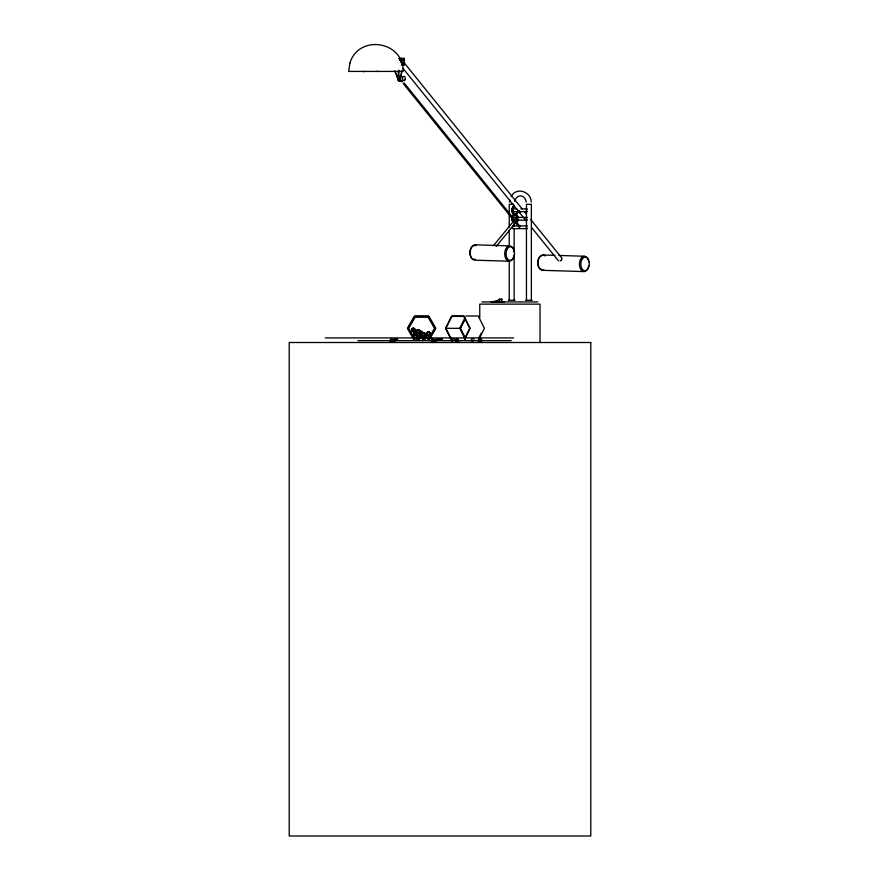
<?xml version="1.0" encoding="UTF-8"?>
<svg xmlns="http://www.w3.org/2000/svg" width="880" height="880" viewBox="0 0 880 880"><rect width="100%" height="100%" fill="white"/><g stroke="black" fill="none" stroke-linecap="round" stroke-linejoin="round"><path stroke-width="1.32" d="M514.074 206.503L513.194 207.152L513.205 206.503L514.415 206.811L513.634 206.184L514.415 206.811M515.9 214.093L516.769 213.444L515.911 213.444M513.018 222.277L513.909 221.639L513.425 222.662M516.109 215.776L517 215.138L516.109 215.776L517.363 215.633L518.056 217.591L516.813 217.404M515.471 214.412L516.021 214.005L513.029 215.116L513.92 215.765L513.029 215.116M515.713 222.673L516.626 222.035L515.757 222.035M391.083 340.142L390.863 340.813M512.809 213.631L512.391 211.904L513.733 213.004L512.809 213.631L514.041 213.433L514.052 214.071L513.183 213.433M515.405 215.105L516.637 215.391L515.284 214.489L516.758 214.093M399.707 79.134L399.762 78.771A8.844 6.897 -80.2 0 0 399.839 77.539L399.828 77.187M398.585 79.09C399.806 63.855 397.573 71.115 398.585 79.09A2.464 1.529 -90 0 0 401.115 80.333M401.731 71.071L401.027 75.724L401.951 71.071M512.655 221.782L513.612 221.166L513.04 221.639M516.406 216.249L516.505 215.633M509.388 202.103L509.839 199.947M513.623 214.401L514.404 213.774L513.623 214.401L514.745 214.478L514.635 215.094L513.777 215.094L513.887 214.478L516.593 214.753M516.131 222.937L516.571 222.673M519.211 227.073L520.179 226.611L404.063 82.841M400.884 77.759C400.697 82.126 398.09 76.472 400.653 77.979M512.358 221.199L512.347 220.011L513.205 220.011L512.754 221.166M514.173 214.929L515.68 214.357L516.263 215.105M392.623 340.923L391.82 341.693L391.149 341.154M514.591 201.212C516.791 193.809 524.876 194.238 526.207 202.026M514.756 214.126L514.547 214.665L514.338 214.115L515.878 214.599M518.265 211.123L518.793 212.19L520.212 211.827L518.265 211.123L519.442 212.575L518.287 211.695M518.342 211.849C523.259 213.741 513.843 210.089 520.113 212.025M518.639 211.057L519.618 211.838L518.408 211.31M518.936 211.079L519.563 211.31M520.014 212.234L519.277 211.123M519.838 212.399L520.08 211.629L520.146 212.201M515.68 214.357L514.745 214.478M416.273 334.587L417.219 336.226L416.372 337.931L414.48 338.052L413.424 336.468L414.271 334.763L416.163 334.642L417.219 336.226L419.122 336.226L420.068 334.587L421.96 334.587L422.917 332.937L421.96 331.298L420.068 331.298L419.122 332.937L417.219 332.937L416.273 331.298L414.37 331.298L413.424 332.937L414.37 334.587L416.273 334.587L417.219 332.937M512.006 211.783L513.117 211.277L512.391 211.904M451.264 339.053L445.907 328.328L451.869 316.404L464.486 316.404M465.157 339.053L459.789 328.328L465.157 317.592M465.498 338.844L460.229 328.328L465.498 317.801M465.058 337.678L460.372 328.328L465.058 318.967M464.387 339.053L469.744 328.328L463.782 316.404M464.552 339.537L470.162 328.328L463.991 315.986L451.66 315.986L445.489 328.328L451.099 339.537M478.863 337.865L481.25 333.091M478.797 339.537L484.407 328.328L478.236 315.986L465.905 315.986M514.338 214.115L513.931 214.005M515.196 214.115L514.789 214.005M416.273 331.298L417.219 329.648L419.122 329.648L420.068 331.298M417.219 336.226L416.273 337.876L417.219 339.515M419.122 339.515L420.068 337.876L419.122 336.226M421.96 334.587L422.917 336.226L421.96 337.876L422.917 339.515M424.809 339.515L425.766 337.876L425.623 335.973L427.196 334.917L429.044 335.357L430.353 333.971L429.814 332.156L427.966 331.716L426.657 333.091L427.196 334.917L428.912 335.742L429.044 337.634L427.471 338.701L425.766 337.876L424.809 336.226L425.766 334.587L424.809 332.937L422.917 332.937M428.087 339.515L434.544 328.328L428.087 317.13L415.162 317.13L408.694 328.328L415.162 339.515M429.154 338.998L435.314 328.328L428.472 316.47L414.777 316.47L407.935 328.328L414.095 338.998M429.385 339.537L435.864 328.328L428.747 315.986L414.502 315.986L407.385 328.328L413.853 339.537M511.962 219.824L513.095 219.362L512.347 220.011M511.148 196.779C515.812 186.428 531.223 191.477 531.212 202.07M511.885 211.046L513.051 210.617L512.259 211.277M395.208 338.833L394.119 340.153L394.493 342.001M493.339 245.762L516.461 217.723A1.298 0.803 39.5 0 1 517.957 217.888M496.232 246.323L518.507 219.34M512.237 219.362L513.062 218.691L512.204 218.691M511.885 219.076L513.062 218.691M472.516 338.536L471.229 339.867L471.746 341.704M452.771 338.822L451.473 340.164L451.946 342.001L451.539 340.164L452.837 338.822L454.608 339.317M392.348 341.33L391.622 341.594M512.182 210.617L513.051 209.946L512.182 209.946M511.852 210.287L513.051 209.946M511.885 218.317L511.962 217.558L513.205 217.382L513.227 216.194L512.369 216.194L512.347 217.382M512.743 218.317L512.831 217.558L511.962 217.558M519.475 226.633L520.179 226.611M511.885 209.528L513.117 209.297L512.017 208.791L512.259 209.297M391.424 339.845L392.535 340.153M518.056 219.857L516.813 220.033L517.781 219.384M518.991 212.289C520.465 211.959 517.231 211.684 518.87 212.52M401.236 75.724L398.255 76.835M512.017 208.791L513.26 208.659L513.678 206.943L512.82 206.943L512.402 208.659M516.703 211.926L517.957 211.805M516.637 220.638L517.891 220.572L517.671 220.033M519.079 212.52L519.75 212.201L518.573 212.388M517.572 211.926L517.484 213.114L516.626 213.114M399.212 58.355L404.426 58.355L404.426 65.208L401.368 65.208M398.574 58.63L404.206 58.63L404.206 60.115L400.939 60.115M363.154 71.687L364.661 71.412M397.617 76.835L394.845 71.016L397.936 79.09A2.464 1.529 -90 0 0 400.466 80.333M397.397 76.835L397.936 79.09M513.568 204.325L509.234 204.325L509.234 227.634M512.49 207.482L513.744 207.581M512.215 208.098L513.469 208.087M514.393 208.912L516.978 208.912M520.85 208.912L527.307 208.912M514.393 211.651L527.307 211.651M512.204 212.465L513.458 212.487M516.494 212.509L517.759 212.498M512.479 213.092L513.733 213.004M516.285 213.653L517.484 213.114M513.535 215.611L512.765 216.227L512.666 215.611L513.92 215.765M516.802 216.216L517.66 216.216M512.127 216.843L513.381 216.777M516.637 216.799L517.902 216.876M514.393 217.404L527.307 217.404M516.978 220.154L527.307 220.154M512.116 220.539L513.381 220.616M517.033 220.572L517.891 220.572M516.791 221.232L517.649 221.232L517.495 220.638M517.352 221.804L516.098 221.65L517.649 221.232M516.12 222.299L516.956 221.65M513.106 225.907L527.307 225.907M527.307 228.646L513.106 228.646A1.375 0.847 -90 0 1 512.886 225.951M493.482 301.389A14.531 11.407 -90 0 0 499.499 299.189L501.875 299.189L501.875 301.389M508.42 300.289L514.976 300.289M525.635 300.289L532.18 300.289M481.954 301.928L537.845 301.928M445.907 328.328L459.789 328.328M422.917 336.226L424.809 336.226M325.259 337.92L513.645 337.92M357.951 340.659L511.159 340.659M475.013 244.827L509.509 245.872M542.85 254.98L554.873 255.343M558.877 255.464L584.243 256.234M509.388 261.217L474.892 260.183A7.678 4.741 -88.3 0 1 470.261 251.636A7.678 4.741 -88.3 0 1 476.234 245.058M542.729 270.336L584.122 271.579M438.504 339.317L436.733 338.822L435.435 340.164L435.908 342.001M396 338.833L397.727 339.339M393.096 339.339L391.369 338.833L390.082 340.153L390.533 342.001L392.26 342.507M472.395 338.536L474.089 339.053M471.625 341.704L473.319 342.221M440.748 338.536L442.31 339.053M433.807 339.339L432.344 338.833L431.266 340.153L431.64 342.001L433.103 342.507M396.66 339.339L395.065 338.833L393.976 340.153L394.35 342.001M513.898 215.116L514.635 215.094M391.413 341.605L391.072 340.923M403.942 62.535L522.093 208.824M524.689 212.025L526.405 214.159M530.717 219.505L561.77 257.939A2.189 1.364 -38.9 0 1 561.946 258.258M403.161 68.552L526.493 221.243M531.663 227.656L558.404 260.755M403.205 83.556L519.266 227.249M513.634 206.184L514.36 206.47M419.122 332.937L420.068 334.587M516.395 221.188L516.483 221.804M540.034 342.507L540.034 304.128L479.765 304.128L479.765 317.834M531.366 300.289L531.366 204.325L526.449 204.325L526.449 300.289M514.151 223.52L514.151 226.259M514.151 229.009L514.151 252.307M514.151 255.046L514.151 300.289M509.234 230.373L509.234 245.454M509.234 260.535L509.234 300.289M504.185 301.928L491.161 301.928M499.499 299.189L499.499 301.389M401.368 58.355L401.368 60.115M401.148 58.63L401.148 62.656M394.46 71.412L393.756 71.412M378.334 71.412L376.717 71.412M414.898 334.521A1.65 1.65 0 0 1 414.161 331.771M416.13 332.134A1.144 1.144 0 0 1 415.888 333.927M415.019 334.037A1.144 1.144 0 0 1 415.019 331.837M426.954 335.698A1.166 1.166 0 0 1 428.505 336.721A1.166 1.166 0 0 1 427.119 337.953A1.166 1.166 0 0 1 426.283 336.292M428.021 335.401A1.562 1.562 0 0 1 428.428 337.931A1.562 1.562 0 0 1 425.909 337.447A1.562 1.562 0 0 1 427.229 335.247M435.589 340.065A1.166 1.133 -90 0 1 436.854 339.526M435.996 341.671A1.166 1.133 -90 0 1 435.468 340.956M436.084 341.814A1.65 1.584 -90 0 1 437.998 339.229M435.941 341.363A1.408 1.364 -90 0 1 435.809 341.022M435.941 339.955A1.408 1.364 -90 0 1 436.766 339.295M457.006 339.229A1.419 1.375 -90 0 1 458.194 341.374A1.419 1.375 -90 0 1 455.818 341.363A1.419 1.375 -90 0 1 457.006 339.229A1.419 1.375 -90 0 1 457.963 341.022A1.419 1.375 -90 0 1 456.28 342.034M457.193 339.669A1.144 1.1 -90 0 1 456.346 341.759M427.427 334.675A1.562 1.562 0 0 1 427.801 332.134A1.562 1.562 0 0 1 430.067 333.355A1.562 1.562 0 0 1 428.142 335.06M429.539 334.092A1.166 1.166 0 0 1 427.702 334.378A1.166 1.166 0 0 1 427.889 332.541A1.166 1.166 0 0 1 429.627 333.201M419.331 339.031A1.65 1.65 0 0 0 419.76 337.447A1.65 1.65 0 0 0 422.18 337.392M416.746 338.69A1.65 1.65 0 0 1 416.581 337.447M417.802 339.229A1.408 1.408 0 0 1 417.01 337.062A1.408 1.408 0 0 1 419.32 337.062A1.408 1.408 0 0 1 418.528 339.229M417.065 337.579A1.144 1.144 0 0 1 418.968 337.062A1.144 1.144 0 0 1 418.462 338.976M423.082 333.223A1.562 1.562 0 0 1 425.227 333.795A1.562 1.562 0 0 1 424.644 335.94M424.688 333.751A1.166 1.166 0 0 1 424.446 335.599A1.166 1.166 0 0 1 422.73 334.884A1.166 1.166 0 0 1 423.863 333.41M416.273 335.72A1.144 1.144 0 0 1 415.866 337.348A1.144 1.144 0 0 1 414.282 336.798A1.144 1.144 0 0 1 414.964 335.269M416.504 337.381A1.562 1.562 0 0 1 414.018 337.216A1.562 1.562 0 0 1 414.821 334.862M440.033 339.251A1.562 1.342 -90 0 1 441.936 339.284M440.385 339.152A1.408 1.21 -90 0 1 441.595 339.174M442.156 339.24A1.65 1.408 -90 0 0 440.165 339.196A1.166 1.001 -90 0 0 439.637 339.251M479.479 341.803A1.419 1.221 -90 0 1 478.269 340.483A1.419 1.221 -90 0 1 479.303 338.976A1.419 1.221 -90 0 1 480.678 340.032M479.259 339.273A1.144 0.979 -90 0 1 480.447 340.098M479.226 341.473A1.144 0.979 -90 0 1 478.808 339.559M421.839 331.518A1.65 1.65 0 0 1 422.664 332.937M421.014 331.793A1.144 1.144 0 0 1 422.114 333.234A1.144 1.144 0 0 1 420.442 333.927A1.144 1.144 0 0 1 420.211 332.134M395.428 339.24A1.419 1.133 -90 0 0 394.647 341.682A1.507 1.199 -90 0 1 395.736 339.207M394.658 342.122A1.507 1.199 -90 0 1 393.789 340.296A1.507 1.199 -90 0 1 395.252 339.207M392.821 340.967A1.199 0.957 -90 0 1 391.424 341.715A1.199 0.957 -90 0 1 391.204 339.823A1.199 0.957 -90 0 1 392.711 340.054M392.843 341.704A1.199 0.957 -90 0 1 391.534 341.286A1.199 0.957 -90 0 1 391.864 339.636A1.199 0.957 -90 0 1 393.184 340.054M433.235 342.188A1.562 1.254 -90 0 1 431.706 341.055A1.562 1.254 -90 0 1 432.608 339.152A1.562 1.254 -90 0 1 434.137 340.274M433.048 342.265A1.65 1.309 -90 0 1 431.453 341.077A1.65 1.309 -90 0 1 432.399 339.075A1.65 1.309 -90 0 1 433.994 340.263M432.905 342.078A1.408 1.122 -90 0 1 431.959 339.955A1.408 1.122 -90 0 1 433.906 339.977M393.008 341.418A1.474 1.397 -90 0 1 390.907 341.781A1.474 1.397 -90 0 1 390.929 339.526A1.474 1.397 -90 0 1 393.03 339.944M394.922 339.24A1.474 1.397 -90 0 1 395.648 339.251M423.863 339.009A1.144 1.144 0 0 1 422.73 337.975A1.144 1.144 0 0 1 423.665 336.754A1.144 1.144 0 0 1 424.963 337.579M424.688 336.446A1.65 1.65 0 0 1 425.458 338.294M422.697 339.031A1.65 1.65 0 0 1 422.279 337.447M423.5 339.251A1.419 1.419 0 0 1 422.697 337.051A1.419 1.419 0 0 1 425.029 337.051A1.419 1.419 0 0 1 424.237 339.251M418.462 333.487A1.144 1.144 0 0 1 418.968 335.39A1.144 1.144 0 0 1 417.065 334.873M417.186 334.015A1.144 1.144 0 0 1 417.593 333.597M413.93 330.957A1.144 1.144 0 0 1 412.324 330.451A1.144 1.144 0 0 1 412.962 328.9A1.144 1.144 0 0 1 414.458 329.67M412.192 331.133A1.65 1.65 0 0 1 412.929 328.383A1.65 1.65 0 0 1 414.942 330.396M414.183 331.397A1.65 1.65 0 0 1 412.533 331.397M417.593 332.277A1.144 1.144 0 0 1 417.296 330.561A1.144 1.144 0 0 1 419.045 330.561A1.144 1.144 0 0 1 418.737 332.277M416.603 331.298A1.562 1.562 0 0 1 418.165 329.725A1.562 1.562 0 0 1 419.738 331.298M501.875 299.189A14.531 11.407 90 0 1 500.951 299.849M497.442 301.246A14.531 11.407 90 0 1 495.858 301.389M526.702 211.255A1.375 0.847 -90 0 1 526.702 209.308M512.501 211.255A1.375 0.847 -90 0 1 512.501 209.308M526.702 228.25A1.375 0.847 -90 0 1 526.702 226.314M513.524 226.094A1.375 0.847 -90 0 1 513.843 226.589M518.496 219.56A1.298 0.946 56.2 0 1 516.912 219.659M516.769 217.789A1.298 0.946 56.2 0 1 517.803 217.888M526.702 219.747A1.375 0.847 -90 0 1 526.702 217.811M512.501 219.747A1.375 0.847 -90 0 1 512.501 217.811M399.729 59.147A2.189 1.364 -38.9 0 1 401.5 60.467M561.913 259.083A2.189 1.364 -38.9 0 1 561.396 259.974M560.989 260.37A2.189 1.364 -38.9 0 1 560.021 260.942M401.632 63.041A2.189 1.364 -90 0 1 403.062 60.148A2.189 1.364 -90 0 1 404.085 63.459A2.189 1.364 -90 0 1 401.797 63.558M400.257 80.333A2.464 1.529 -90 0 1 397.716 79.09M402.039 80.443A2.2 1.364 -90 0 1 400.246 79.794A2.2 1.364 -90 0 1 400.488 76.846A2.2 1.364 -90 0 1 402.325 76.978M399.025 79.816A1.166 0.726 -90 0 1 398.31 79.629M398.09 79.134A1.166 0.726 -90 0 1 398.211 77.979M399.047 80.267A1.562 0.968 -90 0 1 398.453 77.726M399.751 60.115A3.289 2.035 -90 0 1 401.72 64.251M400.07 60.225A3.289 2.035 -90 0 1 401.511 62.546M588.753 265.76A7.678 4.741 -88.3 0 1 581.416 270.259A7.678 4.741 -88.3 0 1 581.515 257.697A7.678 4.741 -88.3 0 1 588.786 261.789M543.961 270.039A7.678 4.741 -88.3 0 1 538.098 261.789A7.678 4.741 -88.3 0 1 545.215 255.948M541.871 269.522A6.897 4.257 -88.3 0 1 538.263 259.292L538.956 257.84A6.897 4.257 -88.3 0 1 541.981 255.739M514.019 255.398A7.678 4.741 -88.3 0 1 506.682 259.908A7.678 4.741 -88.3 0 1 506.781 247.335A7.678 4.741 -88.3 0 1 514.052 251.427M475.145 259.105A6.897 4.257 -88.3 0 1 470.679 256.773A6.897 4.257 -88.3 0 1 470.426 249.139L471.119 247.687A6.897 4.257 -88.3 0 1 475.244 245.784M349.965 62.942L348.634 71.412L403.183 71.412C403.733 41.129 358.798 33.924 349.965 62.942M401.995 81.708L402.523 81.081L401.995 81.708M507.342 248.776L506.649 250.228A6.897 4.257 -88.3 0 0 509.894 260.447A6.897 4.257 -88.3 0 0 514.338 251.097A6.897 4.257 -88.3 0 0 507.342 248.776M582.076 259.138L581.394 260.59A6.897 4.257 -88.3 0 0 584.628 270.809A6.897 4.257 -88.3 0 0 589.072 261.459A6.897 4.257 -88.3 0 0 582.076 259.138M479.82 338.536L478.654 339.867L479.05 341.704L480.623 342.221L481.789 340.901L481.393 339.053L479.82 338.536M456.533 338.822L455.235 340.164L455.708 342.001L457.479 342.485L458.777 341.154L458.304 339.317L456.533 338.822M412.863 328.13L411.521 329.472L412.016 331.309L413.842 331.804L415.195 330.462L414.7 328.625L412.863 328.13M590.788 342.507L289.212 342.507L289.212 836L590.788 836L590.788 342.507M414.612 334.169A1.419 1.419 0 0 0 416.746 332.937A1.419 1.419 0 0 0 414.612 331.705A1.419 1.419 0 0 0 414.612 334.169M426.415 337.865A1.408 1.408 0 0 0 428.714 337.073A1.408 1.408 0 0 0 426.877 335.478A1.408 1.408 0 0 0 426.415 337.865M427.537 334.554A1.408 1.408 0 0 0 429.869 333.861A1.408 1.408 0 0 0 428.098 332.189A1.408 1.408 0 0 0 427.537 334.554M423.159 335.797A1.408 1.408 0 0 0 425.271 334.587A1.408 1.408 0 0 0 423.159 333.366A1.408 1.408 0 0 0 423.159 335.797M414.381 337.414A1.419 1.419 0 0 0 416.724 336.633A1.419 1.419 0 0 0 414.865 334.994A1.419 1.419 0 0 0 414.381 337.414M481.272 341.11A1.419 1.221 -90 0 0 480.238 338.954A1.419 1.221 -90 0 0 479.16 341.077A1.419 1.221 -90 0 0 481.272 341.11M420.299 334.169A1.419 1.419 0 0 0 422.444 332.937A1.419 1.419 0 0 0 420.299 331.705A1.419 1.419 0 0 0 420.299 334.169M435.006 341.264A1.166 0.935 -90 0 0 434.214 339.504A1.166 0.935 -90 0 0 433.389 341.242A1.166 0.935 -90 0 0 435.006 341.264M417.45 335.819A1.419 1.419 0 0 0 419.595 334.587A1.419 1.419 0 0 0 417.45 333.344A1.419 1.419 0 0 0 417.45 335.819M420.299 337.458A1.419 1.419 0 0 0 422.444 336.226A1.419 1.419 0 0 0 420.299 334.994A1.419 1.419 0 0 0 420.299 337.458M420.024 336.798A1.144 1.144 0 0 0 422.004 336.798A1.144 1.144 0 0 0 421.014 335.093A1.144 1.144 0 0 0 420.024 336.798M412.643 331.199A1.419 1.419 0 0 0 414.777 329.967A1.419 1.419 0 0 0 412.643 328.735A1.419 1.419 0 0 0 412.643 331.199M417.45 332.53A1.419 1.419 0 0 0 419.595 331.298A1.419 1.419 0 0 0 417.45 330.055A1.419 1.419 0 0 0 417.45 332.53M405.13 79.629A2.2 1.364 -90 0 0 403.942 76.329A2.2 1.364 -90 0 0 402.765 79.629A2.2 1.364 -90 0 0 405.13 79.629"/></g></svg>
